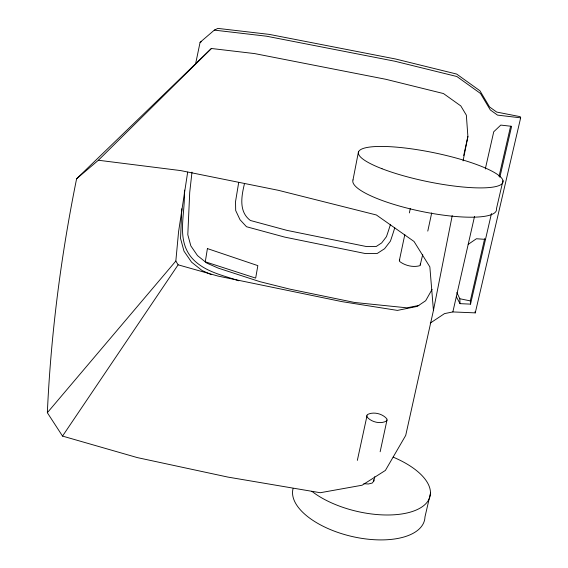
<?xml version="1.0" encoding="UTF-8"?>
<svg xmlns="http://www.w3.org/2000/svg" width="568" height="568" viewBox="0 0 568 568"><rect width="100%" height="100%" fill="white"/><g stroke="black" fill="none" stroke-linecap="round" stroke-linejoin="round"><path stroke-width="0.85" d="M181.81 208.74L180.546 238.425L183.989 251.141L191.544 262.132L202.087 270.538L211.282 274.607M452.22 215.641L433.441 310.412L405.715 435.415L385.395 470.425L362.128 485.214L320.26 492.726L227.853 477.077L137.357 457.609L62.53 436.089L47.343 412.709L175.832 261.046L178.579 231.687L187.667 172.154M184.636 190.124L184.351 192.722C185.218 215.386 175.54 241.18 193.39 259.626C205.552 271.958 223.004 275.373 238.787 280.769M191.991 172.139L189.726 192.304L187.802 234.698L190.834 245.88L197.501 255.607L206.858 263.119L218.254 268.124L259.931 281.678L289.751 289.112L354.602 302.481L406.929 307.828L418.829 305.456M238.702 182.477L235.535 201.59L235.684 210.522L240.03 219.738L246.498 226.731L284.816 237.133L365.309 253.541L377.195 253.491L384.586 248.713L390.408 241.144A408.42 373.552 53.4 0 0 394.753 227.839M244.524 183.485C241.521 195.932 238.461 211.573 250.374 220.476L286.961 230.374L366.296 246.519L376.179 246.512L381.675 242.919L386.453 236.65A396.194 362.98 53.4 0 0 390.472 224.332M352.991 179.928L358.451 151.855M463.069 160.872L467.897 136.526L466.349 115.176L460.818 105.932L443.466 93.55L385.842 79.293L254.691 53.598L211.403 48.493L76.609 178.757A2680.797 1765.564 -25.4 0 0 47.343 412.709M195.569 64.007L200.078 42.359L214.328 30.118L217.899 28.4L269.324 34.392L395.619 59.008L456.651 74.053L479.91 90.745L489.566 106.962L496.666 112.052L520.203 116.674L520.657 117.839L475.267 312.876L452.859 311.931L444.517 313.607L430.239 323.114M357.343 460.392L367.255 414.654C373.353 411.353 382.37 413.575 386.801 418.779L387.014 419.951L380.148 451.759M422.734 254.492L420.079 265.618C413.362 267.642 405.105 265.71 399.602 261.443L399.347 260.584L404.814 234.584M409.372 212.915L410.281 208.584M363.861 483.673L368.312 484.014L372.21 483.063L373.836 480.99L374.766 476.694M427.782 231.098L431.708 212.901M463.701 155.525L467.897 136.526M452.859 311.931L474.536 216.408M485.299 168.98L493.734 131.783L500.791 125.088L511.612 126.323L499.847 177.251M456.317 296.716L460.03 303.653L470.538 304.128L470.311 300.891L484.674 238.638M499.038 176.385L510.611 126.231M470.538 304.128L491.476 213.504M430.494 493.109L424.963 516.951A67.592 32.61 13.3 0 1 354.056 536.938A67.592 32.61 13.3 0 1 293.067 488.594M502.971 180.667L496.46 208.719A73.286 16.408 11.7 0 1 423.295 211.786A73.286 16.408 11.7 0 1 353.019 179.928M387.014 419.951L386.552 420.987C380.468 424.395 371.287 422.138 366.914 416.848L366.743 415.677M432.078 289.382L425.68 300.713L417.253 306.393L397.401 310.405L341.908 301.622L218.084 276.091L178.125 264.816L175.832 261.046M399.347 260.584L399.801 259.874M62.53 436.089L178.125 264.816M76.609 178.757L98.378 160.247L211.403 48.493M468.188 244.375L476.424 238.745L485.498 239.384M200.078 42.359L201.59 41.599M214.328 30.118L266.555 36.21L394.859 61.23L456.864 76.517L480.492 93.472L490.305 109.943L497.518 115.112L520.657 117.839M98.378 160.247L180.652 170.585L278.363 190.308L376.364 214.974L414.029 241.471L429.848 266.868L433.441 310.412M456.857 292.598L459.817 298.74L470.311 300.891M420.185 264.028L420.483 264.894M373.659 479.697L373.836 480.99M475.146 311.406L475.267 312.876M459.817 298.74L460.03 303.653M393.155 457.133A68.032 31.46 13.2 0 1 415.861 510.185A68.032 31.46 13.2 0 1 311.875 491.32M207.412 248.585L205.282 261.805L255.671 278.1L257.844 265.632L207.412 248.585M382.015 168.739A73.805 14.789 11.6 0 0 501.381 184.323A73.805 14.789 11.6 0 0 408.655 148.461A73.805 14.789 11.6 0 0 382.015 168.739"/></g></svg>
